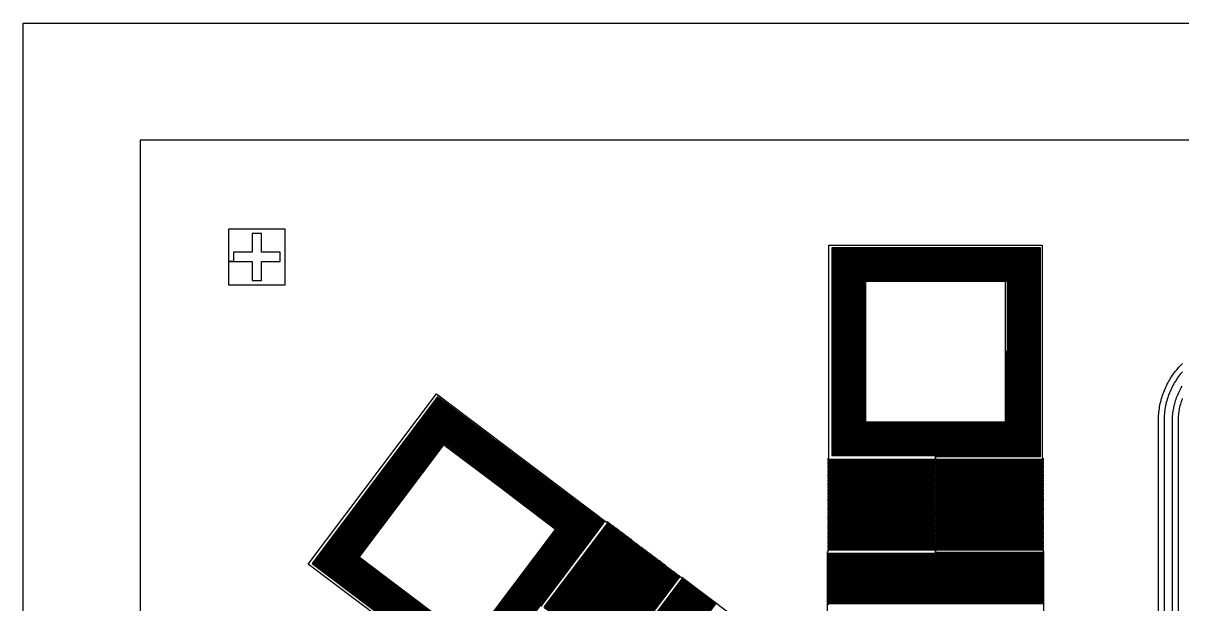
# Model space of a CAD drawing. Extents: x -2500 to 2500, y -2500 to 2500.
# Drawn here: x -2500 to -21, y 1258 to 2500 of the extents above; entities that cross this region are included whole.
import ezdxf

# ---------------------------------------------------------------- set-up
doc = ezdxf.new("R2010")
doc.units = 0
doc.layers.add('L0D0', color=1, linetype='CONTINUOUS')

msp = doc.modelspace()

# ---------------------------------------------------------------- linework, layer by layer
at = {"layer": 'L0D0'}
for points in [[(-2500, -2500), (-2500, -2250), (-2250, -2250), (2250, -2250), (2250, 2250), (-2250, 2250), (-2250, -2250), (-2500, -2250), (-2500, 2500), (2500, 2500), (2500, -2500)], [(-2060, 1940), (-2060, 1990), (-2050, 1990), (-2010, 1990), (-2010, 1950), (-1990, 1950), (-1990, 1990), (-1950, 1990), (-1950, 2010), (-1990, 2010), (-1990, 2050), (-2010, 2050), (-2010, 2010), (-2050, 2010), (-2050, 1990), (-2060, 1990), (-2060, 2060), (-1940, 2060), (-1940, 1940)]]:
    msp.add_lwpolyline(points, close=True, dxfattribs=at)
for points in [[(-779.2, 1184.4), (-779.2, 1370.4), (-778, 1370.4), (-778, 1374), (-549.8, 1374), (-549.8, 1375.2), (-778, 1375.2), (-778, 1378.8), (-549.8, 1378.8), (-549.8, 1380), (-778, 1380), (-778, 1383.6), (-549.8, 1383.6), (-549.8, 1384.8), (-778, 1384.8), (-778, 1388.4), (-549.8, 1388.4), (-549.8, 1389.6), (-778, 1389.6), (-778, 1393.2), (-549.8, 1393.2), (-549.8, 1394.4), (-778, 1394.4), (-778, 1398), (-549.8, 1398), (-549.8, 1399.2), (-778, 1399.2), (-778, 1402.8), (-549.8, 1402.8), (-549.8, 1404), (-778, 1404), (-778, 1407.6), (-549.8, 1407.6), (-549.8, 1408.8), (-778, 1408.8), (-778, 1412.4), (-549.8, 1412.4), (-549.8, 1413.6), (-778, 1413.6), (-778, 1417.2), (-549.8, 1417.2), (-549.8, 1418.4), (-778, 1418.4), (-778, 1422), (-549.8, 1422), (-549.8, 1423.2), (-778, 1423.2), (-778, 1426.8), (-549.8, 1426.8), (-549.8, 1428), (-778, 1428), (-778, 1431.6), (-549.8, 1431.6), (-549.8, 1432.8), (-778, 1432.8), (-778, 1436.4), (-549.8, 1436.4), (-549.8, 1437.6), (-778, 1437.6), (-778, 1441.2), (-549.8, 1441.2), (-549.8, 1442.4), (-778, 1442.4), (-778, 1446), (-549.8, 1446), (-549.8, 1447.2), (-778, 1447.2), (-778, 1450.8), (-549.8, 1450.8), (-549.8, 1452), (-778, 1452), (-778, 1455.6), (-549.8, 1455.6), (-549.8, 1456.8), (-778, 1456.8), (-778, 1460.4), (-549.8, 1460.4), (-549.8, 1461.6), (-778, 1461.6), (-778, 1465.2), (-549.8, 1465.2), (-549.8, 1466.4), (-778, 1466.4), (-778, 1470), (-549.8, 1470), (-549.8, 1471.2), (-778, 1471.2), (-778, 1474.8), (-549.8, 1474.8), (-549.8, 1476), (-778, 1476), (-778, 1479.6), (-549.8, 1479.6), (-549.8, 1480.8), (-778, 1480.8), (-778, 1484.4), (-549.8, 1484.4), (-549.8, 1485.6), (-778, 1485.6), (-778, 1489.2), (-549.8, 1489.2), (-549.8, 1490.4), (-778, 1490.4), (-778, 1494), (-549.8, 1494), (-549.8, 1495.2), (-778, 1495.2), (-778, 1498.8), (-549.8, 1498.8), (-549.8, 1500), (-778, 1500), (-778, 1503.6), (-549.8, 1503.6), (-549.8, 1504.8), (-778, 1504.8), (-778, 1508.4), (-549.8, 1508.4), (-549.8, 1509.6), (-778, 1509.6), (-778, 1513.2), (-549.8, 1513.2), (-549.8, 1514.4), (-778, 1514.4), (-778, 1518), (-549.8, 1518), (-549.8, 1519.2), (-778, 1519.2), (-778, 1522.8), (-549.8, 1522.8), (-549.8, 1524), (-778, 1524), (-778, 1527.6), (-549.8, 1527.6), (-549.8, 1528.8), (-778, 1528.8), (-778, 1532.4), (-549.8, 1532.4), (-549.8, 1533.6), (-778, 1533.6), (-778, 1537.2), (-549.8, 1537.2), (-549.8, 1538.4), (-778, 1538.4), (-778, 1542), (-549.8, 1542), (-549.8, 1543.2), (-778, 1543.2), (-778, 1546.8), (-549.8, 1546.8), (-549.8, 1548), (-778, 1548), (-778, 1551.6), (-549.8, 1551.6), (-549.8, 1552.8), (-778, 1552.8), (-778, 1556.4), (-549.8, 1556.4), (-549.8, 1557.6), (-778, 1557.6), (-778, 1561.2), (-549.8, 1561.2), (-549.8, 1562.4), (-778, 1562.4), (-778, 1566), (-549.8, 1566), (-549.8, 1567.2), (-778, 1567.2), (-778, 1569.6), (-776, 1569.6), (-776, 2025.6), (-320, 2025.6), (-320, 1569.6), (-318, 1569.6), (-318, 1567.2), (-546.2, 1567.2), (-546.2, 1566), (-318, 1566), (-318, 1562.4), (-546.2, 1562.4), (-546.2, 1561.2), (-318, 1561.2), (-318, 1557.6), (-546.2, 1557.6), (-546.2, 1556.4), (-318, 1556.4), (-318, 1552.8), (-546.2, 1552.8), (-546.2, 1551.6), (-318, 1551.6), (-318, 1548), (-546.2, 1548), (-546.2, 1546.8), (-318, 1546.8), (-318, 1543.2), (-546.2, 1543.2), (-546.2, 1542), (-318, 1542), (-318, 1538.4), (-546.2, 1538.4), (-546.2, 1537.2), (-318, 1537.2), (-318, 1533.6), (-546.2, 1533.6), (-546.2, 1532.4), (-318, 1532.4), (-318, 1528.8), (-546.2, 1528.8), (-546.2, 1527.6), (-318, 1527.6), (-318, 1524), (-546.2, 1524), (-546.2, 1522.8), (-318, 1522.8), (-318, 1519.2), (-546.2, 1519.2), (-546.2, 1518), (-318, 1518), (-318, 1514.4), (-546.2, 1514.4), (-546.2, 1513.2), (-318, 1513.2), (-318, 1509.6), (-546.2, 1509.6), (-546.2, 1508.4), (-318, 1508.4), (-318, 1504.8), (-546.2, 1504.8), (-546.2, 1503.6), (-318, 1503.6), (-318, 1500), (-546.2, 1500), (-546.2, 1498.8), (-318, 1498.8), (-318, 1495.2), (-546.2, 1495.2), (-546.2, 1494), (-318, 1494), (-318, 1490.4), (-546.2, 1490.4), (-546.2, 1489.2), (-318, 1489.2), (-318, 1485.6), (-546.2, 1485.6), (-546.2, 1484.4), (-318, 1484.4), (-318, 1480.8), (-546.2, 1480.8), (-546.2, 1479.6), (-318, 1479.6), (-318, 1476), (-546.2, 1476), (-546.2, 1474.8), (-318, 1474.8), (-318, 1471.2), (-546.2, 1471.2), (-546.2, 1470), (-318, 1470), (-318, 1466.4), (-546.2, 1466.4), (-546.2, 1465.2), (-318, 1465.2), (-318, 1461.6), (-546.2, 1461.6), (-546.2, 1460.4), (-318, 1460.4), (-318, 1456.8), (-546.2, 1456.8), (-546.2, 1455.6), (-318, 1455.6), (-318, 1452), (-546.2, 1452), (-546.2, 1450.8), (-318, 1450.8), (-318, 1447.2), (-546.2, 1447.2), (-546.2, 1446), (-318, 1446), (-318, 1442.4), (-546.2, 1442.4), (-546.2, 1441.2), (-318, 1441.2), (-318, 1437.6), (-546.2, 1437.6), (-546.2, 1436.4), (-318, 1436.4), (-318, 1432.8), (-546.2, 1432.8), (-546.2, 1431.6), (-318, 1431.6), (-318, 1428), (-546.2, 1428), (-546.2, 1426.8), (-318, 1426.8), (-318, 1423.2), (-546.2, 1423.2), (-546.2, 1422), (-318, 1422), (-318, 1418.4), (-546.2, 1418.4), (-546.2, 1417.2), (-318, 1417.2), (-318, 1413.6), (-546.2, 1413.6), (-546.2, 1412.4), (-318, 1412.4), (-318, 1408.8), (-546.2, 1408.8), (-546.2, 1407.6), (-318, 1407.6), (-318, 1404), (-546.2, 1404), (-546.2, 1402.8), (-318, 1402.8), (-318, 1399.2), (-546.2, 1399.2), (-546.2, 1398), (-318, 1398), (-318, 1394.4), (-546.2, 1394.4), (-546.2, 1393.2), (-318, 1393.2), (-318, 1389.6), (-546.2, 1389.6), (-546.2, 1388.4), (-318, 1388.4), (-318, 1384.8), (-546.2, 1384.8), (-546.2, 1383.6), (-318, 1383.6), (-318, 1380), (-546.2, 1380), (-546.2, 1378.8), (-318, 1378.8), (-318, 1375.2), (-546.2, 1375.2), (-546.2, 1374), (-318, 1374), (-318, 1370.4), (-316.8, 1370.4), (-316.8, 1171.2)], [(-776.2, 1257.6), (-776.2, 1258.8), (-318.6, 1258.8), (-318.6, 1262.4), (-776.2, 1262.4), (-776.2, 1263.6), (-318.6, 1263.6), (-318.6, 1267.2), (-776.2, 1267.2), (-776.2, 1268.4), (-318.6, 1268.4), (-318.6, 1272), (-776.2, 1272), (-776.2, 1273.2), (-318.6, 1273.2), (-318.6, 1276.8), (-776.2, 1276.8), (-776.2, 1278), (-318.6, 1278), (-318.6, 1281.6), (-776.2, 1281.6), (-776.2, 1282.8), (-318.6, 1282.8), (-318.6, 1286.4), (-776.2, 1286.4), (-776.2, 1287.6), (-318.6, 1287.6), (-318.6, 1291.2), (-776.2, 1291.2), (-776.2, 1292.4), (-318.6, 1292.4), (-318.6, 1296), (-776.2, 1296), (-776.2, 1297.2), (-318.6, 1297.2), (-318.6, 1300.8), (-776.2, 1300.8), (-776.2, 1302), (-318.6, 1302), (-318.6, 1305.6), (-776.2, 1305.6), (-776.2, 1306.8), (-318.6, 1306.8), (-318.6, 1310.4), (-776.2, 1310.4), (-776.2, 1311.6), (-318.6, 1311.6), (-318.6, 1315.2), (-776.2, 1315.2), (-776.2, 1316.4), (-318.6, 1316.4), (-318.6, 1320), (-776.2, 1320), (-776.2, 1321.2), (-318.6, 1321.2), (-318.6, 1324.8), (-776.2, 1324.8), (-776.2, 1326), (-318.6, 1326), (-318.6, 1329.6), (-776.2, 1329.6), (-776.2, 1330.8), (-318.6, 1330.8), (-318.6, 1334.4), (-776.2, 1334.4), (-776.2, 1335.6), (-318.6, 1335.6), (-318.6, 1339.2), (-776.2, 1339.2), (-776.2, 1340.4), (-318.6, 1340.4), (-318.6, 1344), (-776.2, 1344), (-776.2, 1345.2), (-318.6, 1345.2), (-318.6, 1348.8), (-776.2, 1348.8), (-776.2, 1350), (-318.6, 1350), (-318.6, 1353.6), (-776.2, 1353.6), (-776.2, 1354.8), (-318.6, 1354.8), (-318.6, 1358.4), (-776.2, 1358.4), (-776.2, 1359.6), (-318.6, 1359.6), (-318.6, 1363.2), (-776.2, 1363.2), (-776.2, 1364.4), (-318.6, 1364.4), (-318.6, 1368), (-547.4, 1368), (-547.4, 1376.4), (-319.2, 1376.4), (-319.2, 1377.6), (-547.4, 1377.6), (-547.4, 1381.2), (-319.2, 1381.2), (-319.2, 1382.4), (-547.4, 1382.4), (-547.4, 1386), (-319.2, 1386), (-319.2, 1387.2), (-547.4, 1387.2), (-547.4, 1390.8), (-319.2, 1390.8), (-319.2, 1392), (-547.4, 1392), (-547.4, 1395.6), (-319.2, 1395.6), (-319.2, 1396.8), (-547.4, 1396.8), (-547.4, 1400.4), (-319.2, 1400.4), (-319.2, 1401.6), (-547.4, 1401.6), (-547.4, 1405.2), (-319.2, 1405.2), (-319.2, 1406.4), (-547.4, 1406.4), (-547.4, 1410), (-319.2, 1410), (-319.2, 1411.2), (-547.4, 1411.2), (-547.4, 1414.8), (-319.2, 1414.8), (-319.2, 1416), (-547.4, 1416), (-547.4, 1419.6), (-319.2, 1419.6), (-319.2, 1420.8), (-547.4, 1420.8), (-547.4, 1424.4), (-319.2, 1424.4), (-319.2, 1425.6), (-547.4, 1425.6), (-547.4, 1429.2), (-319.2, 1429.2), (-319.2, 1430.4), (-547.4, 1430.4), (-547.4, 1434), (-319.2, 1434), (-319.2, 1435.2), (-547.4, 1435.2), (-547.4, 1438.8), (-319.2, 1438.8), (-319.2, 1440), (-547.4, 1440), (-547.4, 1443.6), (-319.2, 1443.6), (-319.2, 1444.8), (-547.4, 1444.8), (-547.4, 1448.4), (-319.2, 1448.4), (-319.2, 1449.6), (-547.4, 1449.6), (-547.4, 1453.2), (-319.2, 1453.2), (-319.2, 1454.4), (-547.4, 1454.4), (-547.4, 1458), (-319.2, 1458), (-319.2, 1459.2), (-547.4, 1459.2), (-547.4, 1462.8), (-319.2, 1462.8), (-319.2, 1464), (-547.4, 1464), (-547.4, 1467.6), (-319.2, 1467.6), (-319.2, 1468.8), (-547.4, 1468.8), (-547.4, 1472.4), (-319.2, 1472.4), (-319.2, 1473.6), (-547.4, 1473.6), (-547.4, 1477.2), (-319.2, 1477.2), (-319.2, 1478.4), (-547.4, 1478.4), (-547.4, 1482), (-319.2, 1482), (-319.2, 1483.2), (-547.4, 1483.2), (-547.4, 1486.8), (-319.2, 1486.8), (-319.2, 1488), (-547.4, 1488), (-547.4, 1491.6), (-319.2, 1491.6), (-319.2, 1492.8), (-547.4, 1492.8), (-547.4, 1496.4), (-319.2, 1496.4), (-319.2, 1497.6), (-547.4, 1497.6), (-547.4, 1501.2), (-319.2, 1501.2), (-319.2, 1502.4), (-547.4, 1502.4), (-547.4, 1506), (-319.2, 1506), (-319.2, 1507.2), (-547.4, 1507.2), (-547.4, 1510.8), (-319.2, 1510.8), (-319.2, 1512), (-547.4, 1512), (-547.4, 1515.6), (-319.2, 1515.6), (-319.2, 1516.8), (-547.4, 1516.8), (-547.4, 1520.4), (-319.2, 1520.4), (-319.2, 1521.6), (-547.4, 1521.6), (-547.4, 1525.2), (-319.2, 1525.2), (-319.2, 1526.4), (-547.4, 1526.4), (-547.4, 1530), (-319.2, 1530), (-319.2, 1531.2), (-547.4, 1531.2), (-547.4, 1534.8), (-319.2, 1534.8), (-319.2, 1536), (-547.4, 1536), (-547.4, 1539.6), (-319.2, 1539.6), (-319.2, 1540.8), (-547.4, 1540.8), (-547.4, 1544.4), (-319.2, 1544.4), (-319.2, 1545.6), (-547.4, 1545.6), (-547.4, 1549.2), (-319.2, 1549.2), (-319.2, 1550.4), (-547.4, 1550.4), (-547.4, 1554), (-319.2, 1554), (-319.2, 1555.2), (-547.4, 1555.2), (-547.4, 1558.8), (-319.2, 1558.8), (-319.2, 1560), (-547.4, 1560), (-547.4, 1563.6), (-319.2, 1563.6), (-319.2, 1564.8), (-547.4, 1564.8), (-547.4, 1573.2), (-323.6, 1573.2), (-323.6, 2019.6), (-770, 2019.6), (-770, 1575.6), (-326, 1575.6), (-326, 2017.2), (-767.6, 2017.2), (-767.6, 1578), (-328.4, 1578), (-328.4, 2014.8), (-765.2, 2014.8), (-765.2, 1580.4), (-330.8, 1580.4), (-330.8, 2012.4), (-762.8, 2012.4), (-762.8, 1582.8), (-333.2, 1582.8), (-333.2, 2010), (-760.4, 2010), (-760.4, 1585.2), (-335.6, 1585.2), (-335.6, 2007.6), (-758, 2007.6), (-758, 1587.6), (-338, 1587.6), (-338, 2005.2), (-755.6, 2005.2), (-755.6, 1590), (-340.4, 1590), (-340.4, 2002.8), (-753.2, 2002.8), (-753.2, 1592.4), (-342.8, 1592.4), (-342.8, 2000.4), (-750.8, 2000.4), (-750.8, 1594.8), (-345.2, 1594.8), (-345.2, 1998), (-748.4, 1998), (-748.4, 1597.2), (-347.6, 1597.2), (-347.6, 1995.6), (-746, 1995.6), (-746, 1599.6), (-350, 1599.6), (-350, 1993.2), (-743.6, 1993.2), (-743.6, 1602), (-352.4, 1602), (-352.4, 1990.8), (-741.2, 1990.8), (-741.2, 1604.4), (-354.8, 1604.4), (-354.8, 1988.4), (-738.8, 1988.4), (-738.8, 1606.8), (-357.2, 1606.8), (-357.2, 1986), (-736.4, 1986), (-736.4, 1609.2), (-359.6, 1609.2), (-359.6, 1983.6), (-734, 1983.6), (-734, 1611.6), (-362, 1611.6), (-362, 1981.2), (-731.6, 1981.2), (-731.6, 1614), (-364.4, 1614), (-364.4, 1978.8), (-729.2, 1978.8), (-729.2, 1616.4), (-366.8, 1616.4), (-366.8, 1976.4), (-726.8, 1976.4), (-726.8, 1618.8), (-369.2, 1618.8), (-369.2, 1974), (-724.4, 1974), (-724.4, 1621.2), (-371.6, 1621.2), (-371.6, 1971.6), (-722, 1971.6), (-722, 1623.6), (-374, 1623.6), (-374, 1969.2), (-719.6, 1969.2), (-719.6, 1626), (-376.4, 1626), (-376.4, 1966.8), (-717.2, 1966.8), (-717.2, 1628.4), (-378.8, 1628.4), (-378.8, 1964.4), (-714.8, 1964.4), (-714.8, 1630.8), (-381.2, 1630.8), (-381.2, 1962), (-712.4, 1962), (-712.4, 1633.2), (-383.6, 1633.2), (-383.6, 1959.6), (-710, 1959.6), (-710, 1635.6), (-386, 1635.6), (-386, 1957.2), (-707.6, 1957.2), (-707.6, 1638), (-388.4, 1638), (-388.4, 1954.8), (-705.2, 1954.8), (-705.2, 1640.4), (-390.8, 1640.4), (-390.8, 1952.4), (-702.8, 1952.4), (-702.8, 1642.8), (-393.2, 1642.8), (-393.2, 1950), (-700.4, 1950), (-700.4, 1645.2), (-395.6, 1645.2), (-395.6, 1798.2), (-398, 1798.2), (-398, 1947.6), (-698, 1947.6), (-698, 1647.6), (-398, 1647.6), (-398, 1797), (-396.8, 1797), (-396.8, 1646.4), (-699.2, 1646.4), (-699.2, 1948.8), (-394.4, 1948.8), (-394.4, 1644), (-701.6, 1644), (-701.6, 1951.2), (-392, 1951.2), (-392, 1641.6), (-704, 1641.6), (-704, 1953.6), (-389.6, 1953.6), (-389.6, 1639.2), (-706.4, 1639.2), (-706.4, 1956), (-387.2, 1956), (-387.2, 1636.8), (-708.8, 1636.8), (-708.8, 1958.4), (-384.8, 1958.4), (-384.8, 1634.4), (-711.2, 1634.4), (-711.2, 1960.8), (-382.4, 1960.8), (-382.4, 1632), (-713.6, 1632), (-713.6, 1963.2), (-380, 1963.2), (-380, 1629.6), (-716, 1629.6), (-716, 1965.6), (-377.6, 1965.6), (-377.6, 1627.2), (-718.4, 1627.2), (-718.4, 1968), (-375.2, 1968), (-375.2, 1624.8), (-720.8, 1624.8), (-720.8, 1970.4), (-372.8, 1970.4), (-372.8, 1622.4), (-723.2, 1622.4), (-723.2, 1972.8), (-370.4, 1972.8), (-370.4, 1620), (-725.6, 1620), (-725.6, 1975.2), (-368, 1975.2), (-368, 1617.6), (-728, 1617.6), (-728, 1977.6), (-365.6, 1977.6), (-365.6, 1615.2), (-730.4, 1615.2), (-730.4, 1980), (-363.2, 1980), (-363.2, 1612.8), (-732.8, 1612.8), (-732.8, 1982.4), (-360.8, 1982.4), (-360.8, 1610.4), (-735.2, 1610.4), (-735.2, 1984.8), (-358.4, 1984.8), (-358.4, 1608), (-737.6, 1608), (-737.6, 1987.2), (-356, 1987.2), (-356, 1605.6), (-740, 1605.6), (-740, 1989.6), (-353.6, 1989.6), (-353.6, 1603.2), (-742.4, 1603.2), (-742.4, 1992), (-351.2, 1992), (-351.2, 1600.8), (-744.8, 1600.8), (-744.8, 1994.4), (-348.8, 1994.4), (-348.8, 1598.4), (-747.2, 1598.4), (-747.2, 1996.8), (-346.4, 1996.8), (-346.4, 1596), (-749.6, 1596), (-749.6, 1999.2), (-344, 1999.2), (-344, 1593.6), (-752, 1593.6), (-752, 2001.6), (-341.6, 2001.6), (-341.6, 1591.2), (-754.4, 1591.2), (-754.4, 2004), (-339.2, 2004), (-339.2, 1588.8), (-756.8, 1588.8), (-756.8, 2006.4), (-336.8, 2006.4), (-336.8, 1586.4), (-759.2, 1586.4), (-759.2, 2008.8), (-334.4, 2008.8), (-334.4, 1584), (-761.6, 1584), (-761.6, 2011.2), (-332, 2011.2), (-332, 1581.6), (-764, 1581.6), (-764, 2013.6), (-329.6, 2013.6), (-329.6, 1579.2), (-766.4, 1579.2), (-766.4, 2016), (-327.2, 2016), (-327.2, 1576.8), (-768.8, 1576.8), (-768.8, 2018.4), (-324.8, 2018.4), (-324.8, 1574.4), (-548.6, 1574.4), (-548.6, 1564.8), (-776.8, 1564.8), (-776.8, 1563.6), (-548.6, 1563.6), (-548.6, 1560), (-776.8, 1560), (-776.8, 1558.8), (-548.6, 1558.8), (-548.6, 1555.2), (-776.8, 1555.2), (-776.8, 1554), (-548.6, 1554), (-548.6, 1550.4), (-776.8, 1550.4), (-776.8, 1549.2), (-548.6, 1549.2), (-548.6, 1545.6), (-776.8, 1545.6), (-776.8, 1544.4), (-548.6, 1544.4), (-548.6, 1540.8), (-776.8, 1540.8), (-776.8, 1539.6), (-548.6, 1539.6), (-548.6, 1536), (-776.8, 1536), (-776.8, 1534.8), (-548.6, 1534.8), (-548.6, 1531.2), (-776.8, 1531.2), (-776.8, 1530), (-548.6, 1530), (-548.6, 1526.4), (-776.8, 1526.4), (-776.8, 1525.2), (-548.6, 1525.2), (-548.6, 1521.6), (-776.8, 1521.6), (-776.8, 1520.4), (-548.6, 1520.4), (-548.6, 1516.8), (-776.8, 1516.8), (-776.8, 1515.6), (-548.6, 1515.6), (-548.6, 1512), (-776.8, 1512), (-776.8, 1510.8), (-548.6, 1510.8), (-548.6, 1507.2), (-776.8, 1507.2), (-776.8, 1506), (-548.6, 1506), (-548.6, 1502.4), (-776.8, 1502.4), (-776.8, 1501.2), (-548.6, 1501.2), (-548.6, 1497.6), (-776.8, 1497.6), (-776.8, 1496.4), (-548.6, 1496.4), (-548.6, 1492.8), (-776.8, 1492.8), (-776.8, 1491.6), (-548.6, 1491.6), (-548.6, 1488), (-776.8, 1488), (-776.8, 1486.8), (-548.6, 1486.8), (-548.6, 1483.2), (-776.8, 1483.2), (-776.8, 1482), (-548.6, 1482), (-548.6, 1478.4), (-776.8, 1478.4), (-776.8, 1477.2), (-548.6, 1477.2), (-548.6, 1473.6), (-776.8, 1473.6), (-776.8, 1472.4), (-548.6, 1472.4), (-548.6, 1468.8), (-776.8, 1468.8), (-776.8, 1467.6), (-548.6, 1467.6), (-548.6, 1464), (-776.8, 1464), (-776.8, 1462.8), (-548.6, 1462.8), (-548.6, 1459.2), (-776.8, 1459.2), (-776.8, 1458), (-548.6, 1458), (-548.6, 1454.4), (-776.8, 1454.4), (-776.8, 1453.2), (-548.6, 1453.2), (-548.6, 1449.6), (-776.8, 1449.6), (-776.8, 1448.4), (-548.6, 1448.4), (-548.6, 1444.8), (-776.8, 1444.8), (-776.8, 1443.6), (-548.6, 1443.6), (-548.6, 1440), (-776.8, 1440), (-776.8, 1438.8), (-548.6, 1438.8), (-548.6, 1435.2), (-776.8, 1435.2), (-776.8, 1434), (-548.6, 1434), (-548.6, 1430.4), (-776.8, 1430.4), (-776.8, 1429.2), (-548.6, 1429.2), (-548.6, 1425.6), (-776.8, 1425.6), (-776.8, 1424.4), (-548.6, 1424.4), (-548.6, 1420.8), (-776.8, 1420.8), (-776.8, 1419.6), (-548.6, 1419.6), (-548.6, 1416), (-776.8, 1416), (-776.8, 1414.8), (-548.6, 1414.8), (-548.6, 1411.2), (-776.8, 1411.2), (-776.8, 1410), (-548.6, 1410), (-548.6, 1406.4), (-776.8, 1406.4), (-776.8, 1405.2), (-548.6, 1405.2), (-548.6, 1401.6), (-776.8, 1401.6), (-776.8, 1400.4), (-548.6, 1400.4), (-548.6, 1396.8), (-776.8, 1396.8), (-776.8, 1395.6), (-548.6, 1395.6), (-548.6, 1392), (-776.8, 1392), (-776.8, 1390.8), (-548.6, 1390.8), (-548.6, 1387.2), (-776.8, 1387.2), (-776.8, 1386), (-548.6, 1386), (-548.6, 1382.4), (-776.8, 1382.4), (-776.8, 1381.2), (-548.6, 1381.2), (-548.6, 1377.6), (-776.8, 1377.6), (-776.8, 1376.4), (-548.6, 1376.4), (-548.6, 1366.8), (-319.8, 1366.8), (-319.8, 1365.6), (-777.4, 1365.6), (-777.4, 1362), (-319.8, 1362), (-319.8, 1360.8), (-777.4, 1360.8), (-777.4, 1357.2), (-319.8, 1357.2), (-319.8, 1356), (-777.4, 1356), (-777.4, 1352.4), (-319.8, 1352.4), (-319.8, 1351.2), (-777.4, 1351.2), (-777.4, 1347.6), (-319.8, 1347.6), (-319.8, 1346.4), (-777.4, 1346.4), (-777.4, 1342.8), (-319.8, 1342.8), (-319.8, 1341.6), (-777.4, 1341.6), (-777.4, 1338), (-319.8, 1338), (-319.8, 1336.8), (-777.4, 1336.8), (-777.4, 1333.2), (-319.8, 1333.2), (-319.8, 1332), (-777.4, 1332), (-777.4, 1328.4), (-319.8, 1328.4), (-319.8, 1327.2), (-777.4, 1327.2), (-777.4, 1323.6), (-319.8, 1323.6), (-319.8, 1322.4), (-777.4, 1322.4), (-777.4, 1318.8), (-319.8, 1318.8), (-319.8, 1317.6), (-777.4, 1317.6), (-777.4, 1314), (-319.8, 1314), (-319.8, 1312.8), (-777.4, 1312.8), (-777.4, 1309.2), (-319.8, 1309.2), (-319.8, 1308), (-777.4, 1308), (-777.4, 1304.4), (-319.8, 1304.4), (-319.8, 1303.2), (-777.4, 1303.2), (-777.4, 1299.6), (-319.8, 1299.6), (-319.8, 1298.4), (-777.4, 1298.4), (-777.4, 1294.8), (-319.8, 1294.8), (-319.8, 1293.6), (-777.4, 1293.6), (-777.4, 1290), (-319.8, 1290), (-319.8, 1288.8), (-777.4, 1288.8), (-777.4, 1285.2), (-319.8, 1285.2), (-319.8, 1284), (-777.4, 1284), (-777.4, 1280.4), (-319.8, 1280.4), (-319.8, 1279.2), (-777.4, 1279.2), (-777.4, 1275.6), (-319.8, 1275.6), (-319.8, 1274.4), (-777.4, 1274.4), (-777.4, 1270.8), (-319.8, 1270.8), (-319.8, 1269.6), (-777.4, 1269.6), (-777.4, 1266), (-319.8, 1266), (-319.8, 1264.8), (-777.4, 1264.8), (-777.4, 1261.2), (-319.8, 1261.2), (-319.8, 1260), (-777.4, 1260), (-777.4, 1256.4)], [(-71, 213), (-71, 1650), (-70.96, 1653.679), (-70.842, 1657.357), (-70.644, 1661.031), (-70.367, 1664.7), (-70.011, 1668.362), (-69.577, 1672.016), (-69.064, 1675.659), (-68.473, 1679.291), (-67.803, 1682.909), (-67.056, 1686.512), (-66.232, 1690.098), (-65.331, 1693.665), (-64.353, 1697.213), (-63.299, 1700.738), (-62.17, 1704.24), (-60.965, 1707.716), (-59.686, 1711.166), (-58.333, 1714.588), (-56.907, 1717.98), (-55.408, 1721.34), (-53.837, 1724.667), (-52.195, 1727.96), (-50.482, 1731.217), (-48.7, 1734.436), (-46.849, 1737.616), (-44.929, 1740.755), (-42.943, 1743.852), (-40.891, 1746.906), (-38.773, 1749.915), (-36.591, 1752.878), (-34.346, 1755.793), (-32.039, 1758.659), (-29.67, 1761.475), (-27.242, 1764.239), (-24.754, 1766.95), (-22.209, 1769.607), (-19.607, 1772.209)], [(-19.738, 1754.612), (-22.056, 1751.899), (-24.311, 1749.135), (-26.504, 1746.321), (-28.634, 1743.458), (-30.698, 1740.548), (-32.697, 1737.593), (-34.629, 1734.593), (-36.493, 1731.551), (-38.289, 1728.468), (-40.015, 1725.345), (-41.67, 1722.184), (-43.254, 1718.988), (-44.766, 1715.756), (-46.205, 1712.491), (-47.57, 1709.195), (-48.861, 1705.869), (-50.077, 1702.514), (-51.218, 1699.134), (-52.282, 1695.728), (-53.27, 1692.3), (-54.181, 1688.85), (-55.014, 1685.381), (-55.768, 1681.894), (-56.445, 1678.391), (-57.042, 1674.873), (-57.561, 1671.343), (-58, 1667.802), (-58.36, 1664.253), (-58.64, 1660.696), (-58.84, 1657.134), (-58.96, 1653.568), (-59, 1650), (-59, 213)], [(-41, 213), (-41, 1650), (-40.96, 1653.355), (-40.84, 1656.709), (-40.641, 1660.059), (-40.362, 1663.403), (-40.003, 1666.739), (-39.565, 1670.066), (-39.048, 1673.382), (-38.452, 1676.684), (-37.778, 1679.972), (-37.025, 1683.242), (-36.196, 1686.493), (-35.289, 1689.724), (-34.305, 1692.933), (-33.245, 1696.117), (-32.11, 1699.274), (-30.9, 1702.404), (-29.616, 1705.505), (-28.258, 1708.574), (-26.828, 1711.609), (-25.326, 1714.61), (-23.753, 1717.574), (-22.11, 1720.5), (-20.397, 1723.386)], [(-1526.144, 1068.668), (-1890.322, 1343.096), (-1615.894, 1707.274), (-1251.716, 1432.846), (-1250.513, 1434.443), (-1248.596, 1432.999), (-1385.93, 1250.75)], [(-1391.444, 1253.403), (-1256.758, 1432.138), (-1613.269, 1700.788), (-1881.919, 1344.277), (-1527.325, 1077.071), (-1260.119, 1431.665), (-1612.796, 1697.427), (-1878.558, 1344.749), (-1527.797, 1080.432), (-1263.48, 1431.193), (-1612.324, 1694.066), (-1875.197, 1345.222), (-1528.27, 1083.793), (-1266.841, 1430.72), (-1611.852, 1690.704), (-1871.836, 1345.694), (-1528.742, 1087.154), (-1270.202, 1430.248), (-1611.379, 1687.343), (-1868.475, 1346.166), (-1529.214, 1090.515), (-1273.563, 1429.776), (-1610.907, 1683.982), (-1865.114, 1346.639), (-1529.687, 1093.876), (-1276.924, 1429.303), (-1610.435, 1680.621), (-1861.753, 1347.111), (-1530.159, 1097.237), (-1280.285, 1428.831), (-1609.962, 1677.26), (-1858.391, 1347.583), (-1530.631, 1100.599), (-1283.647, 1428.359), (-1609.49, 1673.899), (-1855.03, 1348.056), (-1531.104, 1103.96), (-1287.008, 1427.886), (-1609.017, 1670.538), (-1851.669, 1348.528), (-1531.576, 1107.321), (-1290.369, 1427.414), (-1608.545, 1667.177), (-1848.308, 1349.001), (-1532.049, 1110.682), (-1293.73, 1426.941), (-1608.073, 1663.816), (-1844.947, 1349.473), (-1532.521, 1114.043), (-1297.091, 1426.469), (-1607.6, 1660.455), (-1841.586, 1349.945), (-1532.993, 1117.404), (-1300.452, 1425.997), (-1607.128, 1657.094), (-1838.225, 1350.418), (-1533.466, 1120.765), (-1303.813, 1425.524), (-1606.656, 1653.733), (-1834.864, 1350.89), (-1533.938, 1124.126), (-1307.174, 1425.052), (-1606.183, 1650.372), (-1831.503, 1351.362), (-1534.41, 1127.487), (-1310.535, 1424.58), (-1605.711, 1647.01), (-1828.142, 1351.835), (-1534.883, 1130.848), (-1313.896, 1424.107), (-1605.239, 1643.649), (-1824.781, 1352.307), (-1535.355, 1134.209), (-1317.257, 1423.635), (-1604.766, 1640.288), (-1821.42, 1352.779), (-1535.827, 1137.57), (-1320.618, 1423.163), (-1604.294, 1636.927), (-1818.058, 1353.252), (-1536.3, 1140.932), (-1323.98, 1422.69), (-1603.821, 1633.566), (-1814.697, 1353.724), (-1536.772, 1144.293), (-1327.341, 1422.218), (-1603.349, 1630.205), (-1811.336, 1354.197), (-1537.245, 1147.654), (-1330.702, 1421.745), (-1602.877, 1626.844), (-1807.975, 1354.669), (-1537.717, 1151.015), (-1334.063, 1421.273), (-1602.404, 1623.483), (-1804.614, 1355.141), (-1538.189, 1154.376), (-1337.424, 1420.801), (-1601.932, 1620.122), (-1801.253, 1355.614), (-1538.662, 1157.737), (-1340.785, 1420.328), (-1601.46, 1616.761), (-1797.892, 1356.086), (-1539.134, 1161.098), (-1344.146, 1419.856), (-1600.987, 1613.4), (-1794.531, 1356.558), (-1539.606, 1164.459), (-1347.507, 1419.384), (-1600.515, 1610.039), (-1791.17, 1357.031), (-1540.079, 1167.82), (-1350.868, 1418.911), (-1600.042, 1606.677), (-1787.809, 1357.503), (-1540.551, 1171.181), (-1354.229, 1418.439), (-1599.57, 1603.316), (-1784.448, 1357.976), (-1541.024, 1174.542), (-1357.59, 1417.966), (-1479.782, 1510.044), (-1481.226, 1508.127), (-1600.542, 1598.039), (-1781.087, 1358.448), (-1541.496, 1177.903), (-1360.951, 1417.494), (-1480.268, 1507.405), (-1479.545, 1508.364), (-1359.271, 1417.73), (-1541.26, 1176.223), (-1782.767, 1358.212), (-1599.334, 1601.636), (-1355.91, 1418.203), (-1540.787, 1172.862), (-1786.128, 1357.739), (-1599.806, 1604.997), (-1352.549, 1418.675), (-1540.315, 1169.501), (-1789.489, 1357.267), (-1600.279, 1608.358), (-1349.188, 1419.147), (-1539.843, 1166.14), (-1792.85, 1356.795), (-1600.751, 1611.719), (-1345.827, 1419.62), (-1539.37, 1162.779), (-1796.211, 1356.322), (-1601.223, 1615.08), (-1342.465, 1420.092), (-1538.898, 1159.417), (-1799.573, 1355.85), (-1601.696, 1618.441), (-1339.104, 1420.564), (-1538.426, 1156.056), (-1802.934, 1355.378), (-1602.168, 1621.802), (-1335.743, 1421.037), (-1537.953, 1152.695), (-1806.295, 1354.905), (-1602.64, 1625.163), (-1332.382, 1421.509), (-1537.481, 1149.334), (-1809.656, 1354.433), (-1603.113, 1628.524), (-1329.021, 1421.982), (-1537.008, 1145.973), (-1813.017, 1353.96), (-1603.585, 1631.886), (-1325.66, 1422.454), (-1536.536, 1142.612), (-1816.378, 1353.488), (-1604.058, 1635.247), (-1322.299, 1422.926), (-1536.064, 1139.251), (-1819.739, 1353.016), (-1604.53, 1638.608), (-1318.938, 1423.399), (-1535.591, 1135.89), (-1823.1, 1352.543), (-1605.002, 1641.969), (-1315.577, 1423.871), (-1535.119, 1132.529), (-1826.461, 1352.071), (-1605.475, 1645.33), (-1312.216, 1424.343), (-1534.647, 1129.168), (-1829.822, 1351.599), (-1605.947, 1648.691), (-1308.855, 1424.816), (-1534.174, 1125.807), (-1833.183, 1351.126), (-1606.419, 1652.052), (-1305.494, 1425.288), (-1533.702, 1122.446), (-1836.544, 1350.654), (-1606.892, 1655.413), (-1302.132, 1425.761), (-1533.229, 1119.084), (-1839.906, 1350.181), (-1607.364, 1658.774), (-1298.771, 1426.233), (-1532.757, 1115.723), (-1843.267, 1349.709), (-1607.837, 1662.135), (-1295.41, 1426.705), (-1532.285, 1112.362), (-1846.628, 1349.237), (-1608.309, 1665.496), (-1292.049, 1427.178), (-1531.812, 1109.001), (-1849.989, 1348.764), (-1608.781, 1668.857), (-1288.688, 1427.65), (-1531.34, 1105.64), (-1853.35, 1348.292), (-1609.254, 1672.219), (-1285.327, 1428.122), (-1530.868, 1102.279), (-1856.711, 1347.82), (-1609.726, 1675.58), (-1281.966, 1428.595), (-1530.395, 1098.918), (-1860.072, 1347.347), (-1610.198, 1678.941), (-1278.605, 1429.067), (-1529.923, 1095.557), (-1863.433, 1346.875), (-1610.671, 1682.302), (-1275.244, 1429.539), (-1529.451, 1092.196), (-1866.794, 1346.403), (-1611.143, 1685.663), (-1271.883, 1430.012), (-1528.978, 1088.835), (-1870.155, 1345.93), (-1611.615, 1689.024), (-1268.522, 1430.484), (-1528.506, 1085.474), (-1873.516, 1345.458), (-1612.088, 1692.385), (-1265.161, 1430.957), (-1528.033, 1082.113), (-1876.877, 1344.985), (-1612.56, 1695.746), (-1261.8, 1431.429), (-1527.561, 1078.752), (-1880.238, 1344.513), (-1613.033, 1699.107), (-1258.438, 1431.901), (-1393.125, 1253.167)], [(-20.083, 1697.129), (-21.22, 1694.121), (-22.283, 1691.085), (-23.269, 1688.023), (-24.179, 1684.938), (-25.011, 1681.832), (-25.766, 1678.705), (-26.442, 1675.561), (-27.04, 1672.401), (-27.559, 1669.226), (-27.999, 1666.04), (-28.359, 1662.844), (-28.639, 1659.64), (-28.84, 1656.43), (-28.96, 1653.216), (-29, 1650), (-29, 213)], [(-1384.972, 1250.028), (-1247.638, 1432.277), (-1244.762, 1430.11), (-1382.097, 1247.862)], [(-1383.777, 1247.625), (-1246.443, 1429.874), (-1247.401, 1430.596), (-1384.736, 1248.348)], [(-1381.138, 1247.139), (-1243.804, 1429.388), (-1240.929, 1427.222), (-1378.263, 1244.973)], [(-1379.944, 1244.737), (-1242.61, 1426.985), (-1243.568, 1427.708), (-1380.902, 1245.459)], [(-1377.305, 1244.251), (-1239.971, 1426.499), (-1237.096, 1424.333), (-1374.43, 1242.084)], [(-1376.11, 1241.848), (-1238.776, 1424.097), (-1239.734, 1424.819), (-1377.069, 1242.57)], [(-1373.471, 1241.362), (-1236.137, 1423.611), (-1233.262, 1421.444), (-1370.596, 1239.196)], [(-1372.277, 1238.959), (-1234.943, 1421.208), (-1235.901, 1421.93), (-1373.235, 1239.682)], [(-1369.638, 1238.473), (-1232.304, 1420.722), (-1229.429, 1418.555), (-1366.763, 1236.307)], [(-1368.443, 1236.071), (-1231.109, 1418.319), (-1232.068, 1419.041), (-1369.402, 1236.793)], [(-1365.804, 1235.585), (-1228.47, 1417.833), (-1225.595, 1415.667), (-1362.929, 1233.418)], [(-1364.61, 1233.182), (-1227.276, 1415.431), (-1228.234, 1416.153), (-1365.568, 1233.904)], [(-1361.971, 1232.696), (-1224.637, 1414.945), (-1221.762, 1412.778), (-1359.096, 1230.529)], [(-1360.776, 1230.293), (-1223.442, 1412.542), (-1224.401, 1413.264), (-1361.735, 1231.015)], [(-1358.138, 1229.807), (-1220.803, 1412.056), (-1217.928, 1409.889), (-1355.263, 1227.641)], [(-1356.943, 1227.404), (-1219.609, 1409.653), (-1220.567, 1410.375), (-1357.901, 1228.127)], [(-1354.304, 1226.918), (-1216.97, 1409.167), (-1214.095, 1407.001), (-1351.429, 1224.752)], [(-1353.11, 1224.516), (-1215.775, 1406.764), (-1216.734, 1407.487), (-1354.068, 1225.238)], [(-1350.471, 1224.03), (-1213.137, 1406.278), (-1210.261, 1404.112), (-1347.596, 1221.863)], [(-1349.276, 1221.627), (-1211.942, 1403.876), (-1212.9, 1404.598), (-1350.235, 1222.349)], [(-1346.637, 1221.141), (-1209.303, 1403.39), (-1206.428, 1401.223), (-1343.762, 1218.975)], [(-1345.443, 1218.738), (-1208.109, 1400.987), (-1209.067, 1401.709), (-1346.401, 1219.461)], [(-1342.804, 1218.252), (-1205.47, 1400.501), (-1202.595, 1398.334), (-1339.929, 1216.086)], [(-1341.609, 1215.85), (-1204.275, 1398.098), (-1205.233, 1398.82), (-1342.568, 1216.572)], [(-1338.97, 1215.364), (-1201.636, 1397.612), (-1198.761, 1395.446), (-1336.095, 1213.197)], [(-1337.776, 1212.961), (-1200.442, 1395.21), (-1201.4, 1395.932), (-1338.734, 1213.683)], [(-1335.137, 1212.475), (-1197.803, 1394.724), (-1194.928, 1392.557), (-1332.262, 1210.308)], [(-1333.942, 1210.072), (-1196.608, 1392.321), (-1197.567, 1393.043), (-1334.901, 1210.794)], [(-1331.303, 1209.586), (-1193.969, 1391.835), (-1191.094, 1389.668), (-1328.428, 1207.42)], [(-1330.109, 1207.183), (-1192.775, 1389.432), (-1193.733, 1390.154), (-1331.067, 1207.906)], [(-1327.47, 1206.698), (-1190.136, 1388.946), (-1187.261, 1386.78), (-1324.595, 1204.531)], [(-1326.275, 1204.295), (-1188.941, 1386.543), (-1189.9, 1387.266), (-1327.234, 1205.017)], [(-1323.637, 1203.809), (-1186.302, 1386.057), (-1183.427, 1383.891), (-1320.761, 1201.642)], [(-1322.442, 1201.406), (-1185.108, 1383.655), (-1186.066, 1384.377), (-1323.4, 1202.128)], [(-1319.803, 1200.92), (-1182.469, 1383.169), (-1179.594, 1381.002), (-1316.928, 1198.754)], [(-1318.609, 1198.517), (-1181.274, 1380.766), (-1182.233, 1381.488), (-1319.567, 1199.24)], [(-1315.97, 1198.031), (-1178.635, 1380.28), (-1175.76, 1378.113), (-1313.095, 1195.865)], [(-1314.775, 1195.629), (-1177.441, 1377.877), (-1178.399, 1378.599), (-1315.733, 1196.351)], [(-1312.136, 1195.143), (-1174.802, 1377.391), (-1171.927, 1375.225), (-1309.261, 1192.976)], [(-1310.942, 1192.74), (-1173.607, 1374.989), (-1174.566, 1375.711), (-1311.9, 1193.462)], [(-1308.303, 1192.254), (-1170.969, 1374.503), (-1168.093, 1372.336), (-1305.428, 1190.087)], [(-1307.108, 1189.851), (-1169.774, 1372.1), (-1170.732, 1372.822), (-1308.067, 1190.573)], [(-1304.469, 1189.365), (-1167.135, 1371.614), (-1164.26, 1369.447), (-1301.594, 1187.199)], [(-1303.275, 1186.963), (-1165.941, 1369.211), (-1166.899, 1369.933), (-1304.233, 1187.685)], [(-1300.636, 1186.477), (-1163.302, 1368.725), (-1160.427, 1366.559), (-1297.761, 1184.31)], [(-1299.441, 1184.074), (-1162.107, 1366.322), (-1163.065, 1367.045), (-1300.4, 1184.796)], [(-1296.802, 1183.588), (-1159.468, 1365.836), (-1156.593, 1363.67), (-1293.927, 1181.421)], [(-1295.608, 1181.185), (-1158.274, 1363.434), (-1159.232, 1364.156), (-1296.566, 1181.907)], [(-1292.969, 1180.699), (-1155.635, 1362.948), (-1152.76, 1360.781), (-1290.094, 1178.533)], [(-1291.774, 1178.296), (-1154.44, 1360.545), (-1155.399, 1361.267), (-1292.733, 1179.019)], [(-1289.135, 1177.81), (-1151.801, 1360.059), (-1148.926, 1357.892), (-1286.26, 1175.644)], [(-1287.941, 1175.408), (-1150.607, 1357.656), (-1151.565, 1358.378), (-1288.899, 1176.13)], [(-1285.302, 1174.922), (-1147.968, 1357.17), (-1145.093, 1355.004), (-1282.427, 1172.755)], [(-1284.107, 1172.519), (-1146.773, 1354.768), (-1147.732, 1355.49), (-1285.066, 1173.241)], [(-1281.469, 1172.033), (-1144.134, 1354.282), (-1141.259, 1352.115), (-1278.593, 1169.866)], [(-1280.274, 1169.63), (-1142.94, 1351.879), (-1143.898, 1352.601), (-1281.232, 1170.352)], [(-1277.635, 1169.144), (-1140.301, 1351.393), (-1137.426, 1349.226), (-1274.76, 1166.978)], [(-1276.441, 1166.742), (-1139.106, 1348.99), (-1140.065, 1349.712), (-1277.399, 1167.464)], [(-1273.802, 1166.256), (-1136.467, 1348.504), (-1133.592, 1346.338), (-1270.927, 1164.089)], [(-1272.607, 1163.853), (-1135.273, 1346.101), (-1136.231, 1346.824), (-1273.566, 1164.575)], [(-1269.968, 1163.367), (-1132.634, 1345.615), (-1129.759, 1343.449), (-1267.093, 1161.2)], [(-1268.774, 1160.964), (-1131.439, 1343.213), (-1132.398, 1343.935), (-1269.732, 1161.686)], [(-1266.135, 1160.478), (-1128.801, 1342.727), (-1125.926, 1340.56), (-1263.26, 1158.312)], [(-1264.94, 1158.075), (-1127.606, 1340.324), (-1128.564, 1341.046), (-1265.899, 1158.798)], [(-1262.301, 1157.589), (-1124.967, 1339.838), (-1122.092, 1337.671), (-1259.426, 1155.423)], [(-1261.107, 1155.187), (-1123.773, 1337.435), (-1124.731, 1338.157), (-1262.065, 1155.909)], [(-1258.468, 1154.701), (-1121.134, 1336.949), (-1118.259, 1334.783), (-1255.593, 1152.534)], [(-1257.273, 1152.298), (-1119.939, 1334.547), (-1120.898, 1335.269), (-1258.232, 1153.02)], [(-1254.634, 1151.812), (-1117.3, 1334.061), (-1114.425, 1331.894), (-1251.759, 1149.645)], [(-1253.44, 1149.409), (-1116.106, 1331.658), (-1117.064, 1332.38), (-1254.398, 1150.131)], [(-1250.801, 1148.923), (-1113.467, 1331.172), (-1110.592, 1329.005), (-1247.926, 1146.757)], [(-1249.606, 1146.521), (-1112.272, 1328.769), (-1113.231, 1329.491), (-1250.565, 1147.243)], [(-1246.968, 1146.035), (-1109.633, 1328.283), (-1106.758, 1326.117), (-1244.092, 1143.868)], [(-1245.773, 1143.632), (-1108.439, 1325.88), (-1109.397, 1326.603), (-1246.731, 1144.354)], [(-1243.134, 1143.146), (-1105.8, 1325.394), (-1102.925, 1323.228), (-1240.259, 1140.979)], [(-1241.94, 1140.743), (-1104.605, 1322.992), (-1105.564, 1323.714), (-1242.898, 1141.465)], [(-1239.301, 1140.257), (-1101.966, 1322.506), (-1099.091, 1320.339), (-1236.426, 1138.091)], [(-1238.106, 1137.854), (-1100.772, 1320.103), (-1101.73, 1320.825), (-1239.064, 1138.577)], [(-1235.467, 1137.368), (-1098.133, 1319.617), (-1095.258, 1317.451), (-1232.592, 1135.202)], [(-1234.273, 1134.966), (-1096.938, 1317.214), (-1097.897, 1317.936), (-1235.231, 1135.688)], [(-1231.634, 1134.48), (-1094.3, 1316.728), (-1091.424, 1314.562), (-1090.702, 1315.52), (-931.614, 1195.639)], [(-1227.328, 1128.23), (-1089.633, 1310.958), (-1088.674, 1310.236), (-1364.065, 944.78)], [(-1362.384, 945.016), (-1086.994, 1310.472), (-1089.869, 1312.638), (-1227.564, 1129.91)], [(-1358.551, 942.127), (-1083.16, 1307.583), (-1086.035, 1309.75), (-1361.426, 944.294)], [(-1361.19, 942.613), (-1085.799, 1308.069), (-1084.841, 1307.347), (-1360.231, 941.891)], [(-1354.717, 939.239), (-1079.327, 1304.694), (-1082.202, 1306.861), (-1357.592, 941.405)], [(-1357.356, 939.725), (-1081.966, 1305.18), (-1081.007, 1304.458), (-1356.398, 939.002)], [(-1350.884, 936.35), (-1075.493, 1301.806), (-1078.368, 1303.972), (-1353.759, 938.517)], [(-1353.523, 936.836), (-1078.132, 1302.292), (-1077.174, 1301.569), (-1352.564, 936.114)], [(-1347.05, 933.461), (-1071.66, 1298.917), (-1074.535, 1301.083), (-1349.926, 935.628)], [(-1349.689, 933.947), (-1074.299, 1299.403), (-1073.34, 1298.681), (-1348.731, 933.225)], [(-1343.217, 930.573), (-1067.826, 1296.028), (-1070.702, 1298.195), (-1346.092, 932.739)], [(-1345.856, 931.059), (-1070.465, 1296.514), (-1069.507, 1295.792), (-1344.898, 930.336)], [(-1339.384, 927.684), (-1063.993, 1293.139), (-1066.868, 1295.306), (-1342.259, 929.85)], [(-1342.022, 928.17), (-1066.632, 1293.625), (-1065.674, 1292.903), (-1341.064, 927.448)], [(-1335.55, 924.795), (-1060.16, 1290.251), (-1063.035, 1292.417), (-1338.425, 926.962)], [(-1338.189, 925.281), (-1062.798, 1290.737), (-1061.84, 1290.015), (-1337.231, 924.559)], [(-1331.717, 921.906), (-1056.326, 1287.362), (-1059.201, 1289.529), (-1334.592, 924.073)], [(-1334.356, 922.392), (-1058.965, 1287.848), (-1058.007, 1287.126), (-1333.397, 921.67)], [(-1327.883, 919.018), (-1052.493, 1284.473), (-1055.368, 1286.64), (-1330.758, 921.184)], [(-1330.522, 919.504), (-1055.132, 1284.959), (-1054.173, 1284.237), (-1329.564, 918.782)], [(-1324.05, 916.129), (-1048.659, 1281.585), (-1051.534, 1283.751), (-1326.925, 918.296)], [(-1326.689, 916.615), (-1051.298, 1282.071), (-1050.34, 1281.348), (-1325.73, 915.893)], [(-1320.216, 913.24), (-1044.826, 1278.696), (-1047.701, 1280.862), (-1323.091, 915.407)], [(-1322.855, 913.726), (-1047.465, 1279.182), (-1046.506, 1278.46), (-1321.897, 913.004)], [(-1316.383, 910.352), (-1040.992, 1275.807), (-1043.867, 1277.974), (-1319.258, 912.518)], [(-1319.022, 910.838), (-1043.631, 1276.293), (-1042.673, 1275.571), (-1318.063, 910.115)], [(-1312.549, 907.463), (-1037.159, 1272.918), (-1040.034, 1275.085), (-1315.425, 909.629)], [(-1315.188, 907.949), (-1039.798, 1273.404), (-1038.839, 1272.682), (-1314.23, 907.227)], [(-1308.716, 904.574), (-1033.325, 1270.03), (-1036.201, 1272.196), (-1311.591, 906.741)], [(-1311.355, 905.06), (-1035.964, 1270.516), (-1035.006, 1269.794), (-1310.397, 904.338)], [(-1304.883, 901.685), (-1029.492, 1267.141), (-1032.367, 1269.308), (-1307.758, 903.852)], [(-1307.521, 902.171), (-1032.131, 1267.627), (-1031.173, 1266.905), (-1306.563, 901.449)], [(-1301.049, 898.797), (-1025.659, 1264.252), (-1028.534, 1266.419), (-1303.924, 900.963)], [(-1303.688, 899.283), (-1028.297, 1264.738), (-1027.339, 1264.016), (-1302.73, 898.561)], [(-1297.216, 895.908), (-1021.825, 1261.364), (-1024.7, 1263.53), (-1300.091, 898.075)], [(-1299.855, 896.394), (-1024.464, 1261.85), (-1023.506, 1261.127), (-1298.896, 895.672)], [(-1293.382, 893.019), (-1017.992, 1258.475), (-1020.867, 1260.641), (-1296.257, 895.186)], [(-1296.021, 893.505), (-1020.631, 1258.961), (-1019.672, 1258.239)]]:
    msp.add_lwpolyline(points, dxfattribs=at)

doc.saveas('drawing.dxf')
